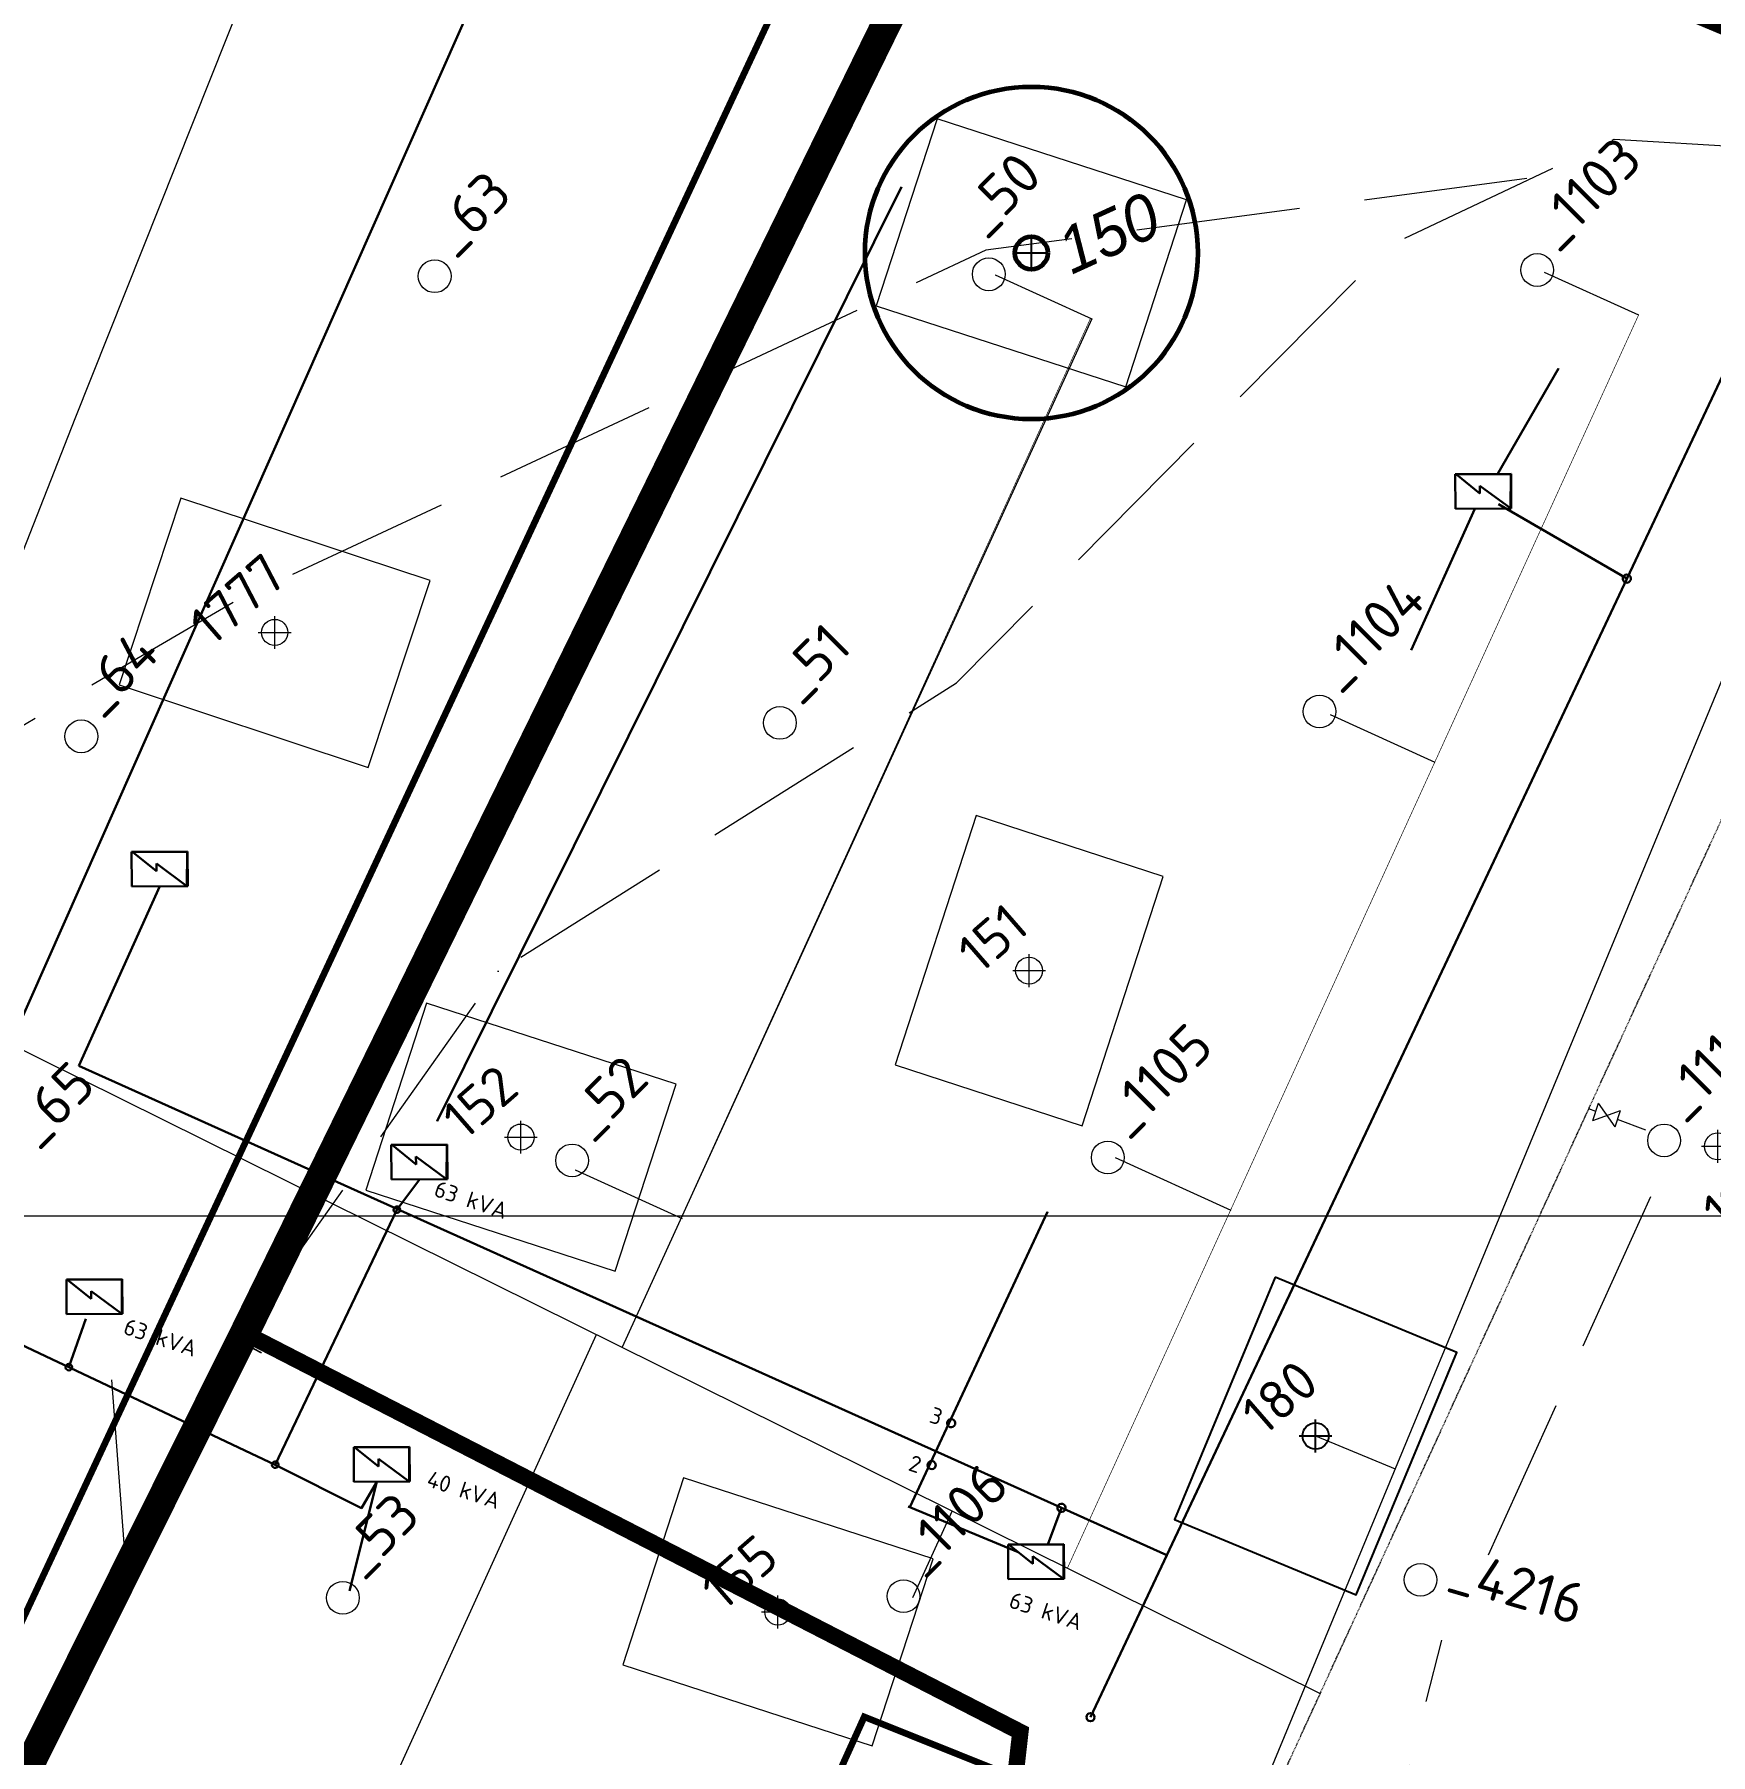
# Model space of a CAD drawing. Header units: millimetres. Extents: x 519 to 9564855, y -810 to 5021775.
# Drawn here: x 9529383 to 9529894, y 5000836 to 5001361 of the extents above; entities that cross this region are included whole.
import ezdxf
from ezdxf.enums import TextEntityAlignment as Align

# ---------------------------------------------------------------- set-up
doc = ezdxf.new("R2010")
doc.units = ezdxf.units.MM
doc.header["$LTSCALE"] = 2
doc.header["$MEASUREMENT"] = 0
doc.header["$PDMODE"] = 2
doc.header["$PDSIZE"] = 5
for name, pattern in [('92051501$0$GROUND2', [35, 25, -10]), ('ACAD_ISO04W100', [30, 24, -3, 0, -3]), ('DASHED', [0.75, 0.5, -0.25])]:
    doc.linetypes.add(name, pattern=pattern)
for name, color, linetype in [('COMPOUND', 3, 'Continuous'), ('GRID_PULKOVO', 7, 'Continuous'), ('OilColl&Flowlines', 3, 'Continuous'), ('OLD WELLS(dr.bfr2000)', 24, 'Continuous'), ('ROAD_FIELD', 255, '92051501$0$GROUND2'), ('ROAD_GROUND', 9, 'Continuous'), ('Скважины на 2021 год', 7, 'Continuous'), ('Скважины на 2025 год _ОСМОТР', 5, 'Continuous'), ('ТХ_выкидные линии', 24, 'Continuous')]:
    doc.layers.add(name, color=color, linetype=linetype)
for name, color, linetype, lineweight in [('PWLINE', 6, 'Continuous', 20), ('severniy kollektor', 3, 'ACAD_ISO04W100', 30), ('WELLS(drilled after 2000y)', 6, 'Continuous', 40), ('размеры', 7, 'Continuous', 9), ('Скважины на 2023 год', 201, 'Continuous', 20), ('Скважины на 2024 год-125', 10, 'Continuous', 40), ('Электро', 1, 'Continuous', 30), ('Электроснаб', 1, 'Continuous', 18), ('Электроснабжене', 1, 'Continuous', 18)]:
    doc.layers.add(name, color=color, linetype=linetype, lineweight=lineweight)
doc.styles.add('92051501$0$STANDARD', font='simplex.shx')
doc.styles.add('Elect', font='isocpeur.ttf')
doc.styles.add('Line_GUGK', font='')
doc.styles.get("Standard").update_dxf_attribs({"font": 'isocpeur.ttf', "width": 0.5})
doc.styles.get('Line_GUGK').set_extended_font_data('Bm431', italic=True)
doc.linetypes.add('WTR_LINE', pattern='A,0.5,-0.2,["W",92051501$0$STANDARD,S=0.1,R=0,X=-0.1,Y=-0.05],-0.05', length=0.75)

msp = doc.modelspace()

# ---------------------------------------------------------------- linework, layer by layer
at = {"color": 6, "linetype": 'ByBlock', "lineweight": 0, "ltscale": 80}
msp.add_line((9529203.64282, 5001137.80937), (9529775.22333, 5000854.24428), dxfattribs=at)
at = {"color": 5, "linetype": 'WTR_LINE', "lineweight": 0, "ltscale": 100, "const_width": 2}
msp.add_lwpolyline([(9529684.446, 5001530.752), (9529401.1315, 5000923.298), (9529117.817, 5000315.844), (9528986.47, 5000029.111), (9528927.85537, 4999903.1501), (9529040.634, 4999850.671), (9529251.68627, 4999750.03689), (9529291.36141, 4999730.1648)], dxfattribs=at)
at = {"layer": 'COMPOUND', "lineweight": 0, "const_width": 2}
msp.add_lwpolyline([(9529712.437, 5000743.255), (9529740.137, 5000805.455), (9529636.11151, 5000847.10085), (9529621.537, 5000814.855), (9529616.437, 5000816.855), (9529603.437, 5000784.355), (9529712.437, 5000743.255)], dxfattribs=at)
at = {"layer": 'COMPOUND', "lineweight": 0, "const_width": 2, "elevation": 0}
msp.add_lwpolyline([(9529712.46859, 5000743.23376), (9529740.17086, 5000805.43275), (9529636.14689, 5000847.08239), (9529621.57121, 5000814.83708), (9529616.47128, 5000816.83726), (9529603.47009, 5000784.33774), (9529712.46859, 5000743.23376)], dxfattribs=at)
at = {"layer": 'GRID_PULKOVO', "lineweight": 0}
msp.add_line((9519000, 5001000), (9533000, 5001000), dxfattribs=at)
at = {"layer": 'OilColl&Flowlines', "color": 3, "lineweight": 0}
msp.add_line((9529773.8, 5000932.8), (9529798.08225, 5000922.75091), dxfattribs=at)
at = {"layer": 'OilColl&Flowlines', "linetype": 'ByBlock', "lineweight": 0, "flags": 128}
msp.add_lwpolyline([(9530106.31541, 5001667.55424), (9529733.34821, 5000766.32994), (9529724.079, 5000769.39696)], dxfattribs=at)
at = {"layer": 'OLD WELLS(dr.bfr2000)', "lineweight": 0}
for centre in [(9529841.4, 5001288.6), (9529505.1, 5001286.7), (9529674.1, 5001287.3), (9529775, 5001153.9), (9529610.4, 5001150.4), (9529397.3, 5001146.3), (9529880.1, 5001023), (9529547, 5001016.9), (9529710.4, 5001017.8), (9529805.8, 5000888.9), (9529477.1, 5000883.4), (9529648.1, 5000883.9)]:
    msp.add_circle(centre, 5, dxfattribs=at)
at = {"layer": 'PWLINE', "color": 6, "lineweight": 0}
for p, q in [((9529858.37548, 5001029.03731), (9529860.14301, 5001034.31275)), ((9529858.37548, 5001029.03731), (9529866.82746, 5001032.12874)), ((9529865.14639, 5001027.11138), (9529860.14301, 5001034.31275)), ((9529865.14639, 5001027.11138), (9529866.82746, 5001032.12874))]:
    msp.add_line(p, q, dxfattribs=at)
at = {"layer": 'ROAD_FIELD', "lineweight": 0, "flags": 128}
for points in [[(9529448.17439, 5000967.03747), (9529524.45807, 5001074.62115), (9529524.45807, 5001074.62115), (9529664.288, 5001162.618), (9529796.645, 5001296.22), (9529864.86921, 5001328.53822), (9530047.68304, 5001317.6755)], [(9529838.279, 5001316.507), (9529673.226, 5001294.669), (9529443.781, 5001187.255), (9529372.12688, 5001145.25938), (9529285.01105, 5001061.27434)], [(9529406.48075, 5000949.89691), (9529410.44952, 5000897.31583)]]:
    msp.add_lwpolyline(points, dxfattribs=at)
at = {"layer": 'ROAD_FIELD', "lineweight": 0}
for points in [[(9529826.57699, 5000896.57728), (9529876.98343, 5001007.90724)], [(9529790.337, 5000783.955), (9529812.25681, 5000870.44918)]]:
    msp.add_lwpolyline(points, dxfattribs=at)
at = {"layer": 'ROAD_GROUND', "color": 8, "lineweight": 0, "const_width": 9}
for points in [[(9529447.10622, 5000964.21329), (9529694.8, 5001469.8), (9529812.4, 5001740.6), (9529811.2732, 5002107.54506), (9529847.42377, 5002553.29213)], [(9530776.30839, 5001113.9611), (9530669.337, 5001168.955), (9530636.337, 5001179.155), (9530577.937, 5001200.755), (9530334.837, 5001286.255), (9529986.337, 5001328.055), (9529815.437, 5001399.755), (9529533.637, 5001542.755), (9529011.437, 5001703.155), (9528790.32184, 5001728.35147)], [(9529349.77971, 5000768.72294), (9529447.10622, 5000964.21329)]]:
    msp.add_lwpolyline(points, dxfattribs=at)
at = {"layer": 'ROAD_GROUND', "lineweight": 0}
for points, const_width in [([(9529449.19135, 5000966.51432), (9529445.57268, 5000967.86432), (9529438.60164, 5000953.86227)], 0.5), ([(9529447.10622, 5000964.21329), (9529683.75092, 5000842.47534), (9529682.31796, 5000829.81754)], 5), ([(9529452.29847, 5000958.16853), (9529448.79079, 5000959.973), (9529441.75131, 5000946.34968)], 0.5)]:
    msp.add_lwpolyline(points, dxfattribs=dict(at, const_width=const_width))
at = {"layer": 'severniy kollektor', "linetype": 'Continuous', "lineweight": 0, "elevation": 0.1804}
msp.add_lwpolyline([(9529728.7482, 5002126.3315), (9529641.9653, 5001878.0033), (9529503.3763, 5001514.6599), (9529395.3764, 5001243.1631), (9529333.9974, 5001087.1802)], dxfattribs=at)
at = {"layer": 'WELLS(drilled after 2000y)', "linetype": 'ByBlock', "lineweight": 0, "ltscale": 200, "const_width": 0.2}
for points in [[(9529562.25589, 5000959.89891), (9529705.15629, 5001273.87255), (9529676.03766, 5001287.12546)], [(9529872.32246, 5001274.88096), (9529698.11268, 5000892.49941)], [(9529580.26712, 5000999.34802), (9529547.95266, 5001014.05546)], [(9529351.03066, 5000608.54746), (9529385.62088, 5000592.80424), (9529554.45903, 5000963.76699)]]:
    msp.add_lwpolyline(points, dxfattribs=at)
at = {"layer": 'размеры', "color": 6, "linetype": 'DASHED', "lineweight": 0, "ltscale": 0.3}
msp.add_line((9529725.38614, 5000745.68924), (9529922.37439, 5001174.76777), dxfattribs=at)
at = {"layer": 'размеры', "color": 6, "lineweight": 0}
for p, q in [((9529859.30915, 5001031.82399), (9529857.12457, 5001032.64104)), ((9529874.57836, 5001026.11318), (9529865.8995, 5001029.35914))]:
    msp.add_line(p, q, dxfattribs=at)
at = {"layer": 'Скважины на 2021 год', "lineweight": 0}
msp.add_circle((9529896.5, 5001021.2), 4.1, dxfattribs=at)
at = {"layer": 'Скважины на 2021 год', "lineweight": 0, "ltscale": 50}
msp.add_point((9529896.5, 5001021.2), dxfattribs=at)
at = {"layer": 'Скважины на 2023 год', "color": 0, "linetype": 'ByBlock', "lineweight": 0, "elevation": 6}
msp.add_lwpolyline([(9529408.84082, 5001161.98018), (9529484.82134, 5001136.8396), (9529503.67678, 5001193.825), (9529427.69625, 5001218.96558)], close=True, dxfattribs=at)
at = {"layer": 'Скважины на 2023 год', "color": 0, "linetype": 'ByBlock', "lineweight": 0}
msp.add_circle((9529456.3, 5001178), 4, dxfattribs=at)
msp.add_point((9529456.3, 5001178), dxfattribs=at)
at = {"layer": 'Скважины на 2024 год-125', "color": 0, "lineweight": 20}
msp.add_lwpolyline([(9529639.78723, 5001277.62898), (9529715.87175, 5001252.90762), (9529734.41277, 5001309.97102), (9529658.32825, 5001334.69238)], close=True, dxfattribs=at)
at = {"layer": 'Скважины на 2024 год-125', "color": 0, "linetype": 'ByBlock', "lineweight": 0}
for points in [[(9529702.57102, 5001027.48723), (9529727.29238, 5001103.57175), (9529670.22898, 5001122.11277), (9529645.50762, 5001046.02825)], [(9529484.08723, 5001007.82898), (9529560.17175, 5000983.10762), (9529578.71277, 5001040.17102), (9529502.62825, 5001064.89238)], [(9529562.48723, 5000862.92898), (9529638.57175, 5000838.20762), (9529657.11277, 5000895.27102), (9529581.02825, 5000919.99238)]]:
    msp.add_lwpolyline(points, close=True, dxfattribs=at)
at = {"layer": 'Скважины на 2024 год-125', "lineweight": 60}
msp.add_circle((9529687.1, 5001293.8), 50.73408, dxfattribs=at)
at = {"layer": 'Скважины на 2024 год-125', "lineweight": 60, "ltscale": 50}
msp.add_circle((9529687.1, 5001293.8), 5, dxfattribs=at)
at = {"layer": 'Скважины на 2024 год-125', "color": 0, "linetype": 'ByBlock', "lineweight": 0}
for centre, radius in [((9529686.4, 5001074.8), 4.1), ((9529531.4, 5001024), 4), ((9529609.8, 5000879.1), 4)]:
    msp.add_circle(centre, radius, dxfattribs=at)
at = {"layer": 'Скважины на 2024 год-125', "lineweight": 25}
msp.add_point((9529687.1, 5001293.8), dxfattribs=at)
msp.add_point((9529687.1, 5001293.8), dxfattribs=at)
at = {"layer": 'Скважины на 2024 год-125', "color": 0, "linetype": 'ByBlock', "lineweight": 0}
for p in [(9529686.4, 5001074.8), (9529531.4, 5001024), (9529609.8, 5000879.1)]:
    msp.add_point(p, dxfattribs=at)
at = {"layer": 'Скважины на 2025 год _ОСМОТР', "color": 0, "linetype": 'ByBlock', "lineweight": -2, "ltscale": 50}
msp.add_lwpolyline([(9529761.4204, 5000981.24857), (9529730.75654, 5000907.3586), (9529786.17401, 5000884.3607), (9529816.83788, 5000958.25067)], close=True, dxfattribs=at)
at = {"layer": 'Скважины на 2025 год _ОСМОТР', "color": 0, "linetype": 'ByBlock', "lineweight": -2}
msp.add_circle((9529773.8, 5000932.8), 4, dxfattribs=at)
msp.add_point((9529773.8, 5000932.8), dxfattribs=at)
at = {"layer": 'ТХ_выкидные линии', "lineweight": 0, "ltscale": 25}
for p, q in [((9529676.03766, 5001287.12546), (9529705.52899, 5001273.70292)), ((9529705.52899, 5001273.70292), (9529562.25589, 5000959.89891)), ((9529547.95266, 5001014.05546), (9529580.59297, 5000999.19971)), ((9529547.95266, 5001014.05546), (9529580.59297, 5000999.19971)), ((9529385.62088, 5000592.80424), (9529554.45903, 5000963.76699))]:
    msp.add_line(p, q, dxfattribs=at)
at = {"layer": 'ТХ_выкидные линии', "color": 24, "lineweight": 0}
for p, q in [((9529843.56066, 5001287.97146), (9529872.32246, 5001274.88096)), ((9529778.20366, 5001153.00246), (9529810.21931, 5001138.43102)), ((9529712.61666, 5001017.79346), (9529747.9862, 5001001.69554)), ((9529662.96101, 5000909.9384), (9529650.87766, 5000883.38946))]:
    msp.add_line(p, q, dxfattribs=at)
at = {"layer": 'Электро', "ltscale": 0.05}
for p, q in [((9529531.93757, 5001404.76598, -0.00006), (9529354.57619, 5001004.90769, -0.00006)), ((9529847.89775, 5001258.55753, 0), (9529829.31281, 5001226.31412, 0)), ((9529822.39992, 5001215.69085, 0), (9529802.97318, 5001172.62845, 0)), ((9529868.75174, 5001194.43709, 0), (9529829.63392, 5001217.14993, 0)), ((9529500.43039, 5001011.0834, 0), (9529493.56263, 5001001.84741, 0)), ((9529482.81641, 5000910.76106, 0), (9529487.42473, 5000918.85868, 0))]:
    msp.add_line(p, q, dxfattribs=at)
at = {"layer": 'Электро', "ltscale": 25}
msp.add_line((9529505.83323, 5001028.91844, 0), (9529647.48274, 5001314.00156, 0), dxfattribs=at)
at = {"layer": 'Электро'}
for p, q in [((9529919.37056, 5001301.92637, 0), (9529705.12803, 5000846.98149, 0)), ((9529816.37913, 5001226.33282, 0), (9529833.42756, 5001226.43716, 0)), ((9529816.44383, 5001215.76047, 0), (9529816.37913, 5001226.33282, 0)), ((9529833.3303, 5001226.33871, 0), (9529816.7347, 5001226.23715, 0)), ((9529816.7347, 5001226.23715, 0), (9529823.94648, 5001220.40991, 0)), ((9529833.25661, 5001215.89625, 0), (9529833.3303, 5001226.33871, 0)), ((9529833.42756, 5001226.43716, 0), (9529833.49226, 5001215.86481, 0)), ((9529823.94648, 5001220.40991, 0), (9529823.93195, 5001222.78515, 0)), ((9529823.93195, 5001222.78515, 0), (9529833.25661, 5001215.89625, 0)), ((9529833.49226, 5001215.86481, 0), (9529816.44383, 5001215.76047, 0)), ((9529412.66049, 5001111.05155), (9529429.70892, 5001111.15588)), ((9529412.72519, 5001100.4792), (9529412.66049, 5001111.05155)), ((9529429.61167, 5001111.05743), (9529413.01607, 5001110.95587)), ((9529413.01607, 5001110.95587), (9529420.22785, 5001105.12864)), ((9529429.53798, 5001100.61497), (9529429.61167, 5001111.05743)), ((9529429.70892, 5001111.15588), (9529429.77362, 5001100.58353)), ((9529420.22785, 5001105.12864), (9529420.21331, 5001107.50387)), ((9529420.21331, 5001107.50387), (9529429.53798, 5001100.61497)), ((9529421.24941, 5001100.53136), (9529396.58959, 5001045.71905, 0)), ((9529429.77362, 5001100.58353), (9529412.72519, 5001100.4792)), ((9529396.58959, 5001045.71905, 0), (9529728.41532, 5000896.43214, 0)), ((9529491.84147, 5001021.60358, 0), (9529508.8899, 5001021.70792, 0)), ((9529491.90617, 5001011.03123, 0), (9529491.84147, 5001021.60358, 0)), ((9529508.79265, 5001021.60947, 0), (9529492.19705, 5001021.5079, 0)), ((9529492.19705, 5001021.5079, 0), (9529499.40883, 5001015.68067, 0)), ((9529508.71896, 5001011.167, 0), (9529508.79265, 5001021.60947, 0)), ((9529508.8899, 5001021.70792, 0), (9529508.9546, 5001011.13556, 0)), ((9529259.81402, 5001016.99817, 0), (9529456.68352, 5000923.92385, 0)), ((9529499.40883, 5001015.68067, 0), (9529499.39429, 5001018.0559, 0)), ((9529499.39429, 5001018.0559, 0), (9529508.71896, 5001011.167, 0)), ((9529508.9546, 5001011.13556, 0), (9529491.90617, 5001011.03123, 0)), ((9529493.56263, 5001001.84741, 0), (9529456.45485, 5000924.03289, 0)), ((9529692.01235, 5001001.23699, 0), (9529650.06748, 5000911.06116, 0)), ((9529392.7375, 5000980.52902, 0), (9529409.78593, 5000980.63336, 0)), ((9529392.80221, 5000969.95667, 0), (9529392.7375, 5000980.52902, 0)), ((9529409.68868, 5000980.53491, 0), (9529393.09308, 5000980.43334, 0)), ((9529393.09308, 5000980.43334, 0), (9529400.30486, 5000974.60611, 0)), ((9529409.61499, 5000970.09244, 0), (9529409.68868, 5000980.53491, 0)), ((9529409.78593, 5000980.63336, 0), (9529409.85064, 5000970.061, 0)), ((9529400.30486, 5000974.60611, 0), (9529400.29032, 5000976.98134, 0)), ((9529400.29032, 5000976.98134, 0), (9529409.61499, 5000970.09244, 0)), ((9529409.85064, 5000970.061, 0), (9529392.80221, 5000969.95667, 0)), ((9529393.49962, 5000953.79541, -0.00006), (9529398.67723, 5000968.55339, -0.00006)), ((9529480.3895, 5000929.38837, 0), (9529497.43793, 5000929.49271, 0)), ((9529480.4542, 5000918.81602, 0), (9529480.3895, 5000929.38837, 0)), ((9529497.34067, 5000929.39426, 0), (9529480.74507, 5000929.29269, 0)), ((9529480.74507, 5000929.29269, 0), (9529487.95685, 5000923.46546, 0)), ((9529487.95685, 5000923.46546, 0), (9529487.94232, 5000925.84069, 0)), ((9529487.94232, 5000925.84069, 0), (9529497.26698, 5000918.9518, 0)), ((9529497.26698, 5000918.9518, 0), (9529497.34067, 5000929.39426, 0)), ((9529497.43793, 5000929.49271, 0), (9529497.50263, 5000918.92036, 0)), ((9529456.68352, 5000923.92385, 0), (9529482.81641, 5000910.76106, 0)), ((9529487.42473, 5000918.85868, -0.00006), (9529479.16043, 5000885.57364, -0.00006)), ((9529497.50263, 5000918.92036, 0), (9529480.4542, 5000918.81602, 0)), ((9529649.5608, 5000911.27105, 0), (9529683.11415, 5000897.37122, 0)), ((9529696.2979, 5000910.88163, 0), (9529692.17423, 5000899.67058, 0)), ((9529680.00238, 5000899.69394, 0), (9529697.05081, 5000899.79828, 0)), ((9529680.06708, 5000889.12159, 0), (9529680.00238, 5000899.69394, 0)), ((9529696.95356, 5000899.69983, 0), (9529680.35796, 5000899.59826, 0)), ((9529680.35796, 5000899.59826, 0), (9529687.56974, 5000893.77103, 0)), ((9529696.87987, 5000889.25737, 0), (9529696.95356, 5000899.69983, 0)), ((9529697.05081, 5000899.79828, 0), (9529697.11552, 5000889.22593, 0)), ((9529687.56974, 5000893.77103, 0), (9529687.5552, 5000896.14626, 0)), ((9529687.5552, 5000896.14626, 0), (9529696.87987, 5000889.25737, 0)), ((9529697.11552, 5000889.22593, 0), (9529680.06708, 5000889.12159, 0))]:
    msp.add_line(p, q, dxfattribs=at)
at = {"layer": 'Электро', "ltscale": 25}
for centre, radius, start, end in [((9529868.75174, 5001194.43709, 0), 1.25, 162, 342), ((9529868.75174, 5001194.43709, 0), 1.25, 342, 162), ((9529493.56093, 5001001.84512, 0), 1, 162, 342), ((9529493.56093, 5001001.84512, 0), 1, 342, 162), ((9529393.49901, 5000953.79541, -0.00006), 1, 162, 342), ((9529393.49901, 5000953.79541, -0.00006), 1, 342, 162), ((9529662.62412, 5000936.73146, 0), 1.25, 162, 342), ((9529662.62412, 5000936.73146, 0), 1.25, 342, 162), ((9529456.45424, 5000924.03289, 0), 1, 162, 342), ((9529456.45424, 5000924.03289, 0), 1, 342, 162), ((9529656.67305, 5000923.93745, 0), 1.25, 162, 342), ((9529656.67305, 5000923.93745, 0), 1.25, 342, 162), ((9529696.2979, 5000910.88163, 0), 1.25, 162, 342), ((9529696.2979, 5000910.88163, 0), 1.25, 342, 162), ((9529705.12803, 5000846.98149, 0), 1.25, 0, 180), ((9529705.12803, 5000846.98149, 0), 1.25, 180, 0)]:
    msp.add_arc(centre, radius, start, end, dxfattribs=at)
at = {"layer": 'Электроснаб', "color": 1, "linetype": 'ByBlock', "lineweight": 0, "ltscale": 0.05}
for p, q in [((9529531.93757, 5001404.76598, -0.00006), (9529354.57619, 5001004.90769, -0.00006)), ((9529847.89775, 5001258.55753, 0), (9529829.31281, 5001226.31412, 0)), ((9529822.39992, 5001215.69085, 0), (9529802.97318, 5001172.62845, 0)), ((9529868.75174, 5001194.43709, 0), (9529829.63392, 5001217.14993, 0)), ((9529500.43039, 5001011.0834, 0), (9529493.56263, 5001001.84741, 0)), ((9529482.81641, 5000910.76106, 0), (9529487.42473, 5000918.85868, 0))]:
    msp.add_line(p, q, dxfattribs=at)
at = {"layer": 'Электроснаб', "color": 1, "linetype": 'ByBlock', "lineweight": 0, "ltscale": 25}
msp.add_line((9529505.83323, 5001028.91844, 0), (9529647.48274, 5001314.00156, 0), dxfattribs=at)
at = {"layer": 'Электроснаб', "color": 1, "lineweight": 0}
for p, q in [((9529919.37056, 5001301.92637, 0), (9529705.12803, 5000846.98149, 0)), ((9529421.24941, 5001100.53136), (9529396.58959, 5001045.71905, 0)), ((9529396.58959, 5001045.71905, 0), (9529728.41532, 5000896.43214, 0)), ((9529259.81402, 5001016.99817, 0), (9529456.68352, 5000923.92385, 0)), ((9529493.56263, 5001001.84741, 0), (9529456.45485, 5000924.03289, 0)), ((9529393.49962, 5000953.79541, -0.00006), (9529398.67723, 5000968.55339, -0.00006)), ((9529456.68352, 5000923.92385, 0), (9529482.81641, 5000910.76106, 0))]:
    msp.add_line(p, q, dxfattribs=at)
at = {"layer": 'Электроснаб', "color": 1, "linetype": 'ByBlock', "lineweight": 0}
for p, q in [((9529816.37913, 5001226.33282, 0), (9529833.42756, 5001226.43716, 0)), ((9529816.44383, 5001215.76047, 0), (9529816.37913, 5001226.33282, 0)), ((9529833.3303, 5001226.33871, 0), (9529816.7347, 5001226.23715, 0)), ((9529816.7347, 5001226.23715, 0), (9529823.94648, 5001220.40991, 0)), ((9529833.25661, 5001215.89625, 0), (9529833.3303, 5001226.33871, 0)), ((9529833.42756, 5001226.43716, 0), (9529833.49226, 5001215.86481, 0)), ((9529823.94648, 5001220.40991, 0), (9529823.93195, 5001222.78515, 0)), ((9529823.93195, 5001222.78515, 0), (9529833.25661, 5001215.89625, 0)), ((9529833.49226, 5001215.86481, 0), (9529816.44383, 5001215.76047, 0)), ((9529412.66049, 5001111.05155), (9529429.70892, 5001111.15588)), ((9529412.72519, 5001100.4792), (9529412.66049, 5001111.05155)), ((9529429.61167, 5001111.05743), (9529413.01607, 5001110.95587)), ((9529413.01607, 5001110.95587), (9529420.22785, 5001105.12864)), ((9529429.53798, 5001100.61497), (9529429.61167, 5001111.05743)), ((9529429.70892, 5001111.15588), (9529429.77362, 5001100.58353)), ((9529420.22785, 5001105.12864), (9529420.21331, 5001107.50387)), ((9529420.21331, 5001107.50387), (9529429.53798, 5001100.61497)), ((9529429.77362, 5001100.58353), (9529412.72519, 5001100.4792)), ((9529491.84147, 5001021.60358, 0), (9529508.8899, 5001021.70792, 0)), ((9529491.90617, 5001011.03123, 0), (9529491.84147, 5001021.60358, 0)), ((9529508.79265, 5001021.60947, 0), (9529492.19705, 5001021.5079, 0)), ((9529492.19705, 5001021.5079, 0), (9529499.40883, 5001015.68067, 0)), ((9529508.71896, 5001011.167, 0), (9529508.79265, 5001021.60947, 0)), ((9529508.8899, 5001021.70792, 0), (9529508.9546, 5001011.13556, 0)), ((9529499.40883, 5001015.68067, 0), (9529499.39429, 5001018.0559, 0)), ((9529499.39429, 5001018.0559, 0), (9529508.71896, 5001011.167, 0)), ((9529508.9546, 5001011.13556, 0), (9529491.90617, 5001011.03123, 0)), ((9529692.01235, 5001001.23699, 0), (9529650.06748, 5000911.06116, 0)), ((9529392.7375, 5000980.52902, 0), (9529409.78593, 5000980.63336, 0)), ((9529392.80221, 5000969.95667, 0), (9529392.7375, 5000980.52902, 0)), ((9529409.68868, 5000980.53491, 0), (9529393.09308, 5000980.43334, 0)), ((9529393.09308, 5000980.43334, 0), (9529400.30486, 5000974.60611, 0)), ((9529409.61499, 5000970.09244, 0), (9529409.68868, 5000980.53491, 0)), ((9529409.78593, 5000980.63336, 0), (9529409.85064, 5000970.061, 0)), ((9529400.30486, 5000974.60611, 0), (9529400.29032, 5000976.98134, 0)), ((9529400.29032, 5000976.98134, 0), (9529409.61499, 5000970.09244, 0)), ((9529409.85064, 5000970.061, 0), (9529392.80221, 5000969.95667, 0)), ((9529480.3895, 5000929.38837, 0), (9529497.43793, 5000929.49271, 0)), ((9529480.4542, 5000918.81602, 0), (9529480.3895, 5000929.38837, 0)), ((9529497.34067, 5000929.39426, 0), (9529480.74507, 5000929.29269, 0)), ((9529480.74507, 5000929.29269, 0), (9529487.95685, 5000923.46546, 0)), ((9529487.95685, 5000923.46546, 0), (9529487.94232, 5000925.84069, 0)), ((9529487.94232, 5000925.84069, 0), (9529497.26698, 5000918.9518, 0)), ((9529497.26698, 5000918.9518, 0), (9529497.34067, 5000929.39426, 0)), ((9529497.43793, 5000929.49271, 0), (9529497.50263, 5000918.92036, 0)), ((9529487.42473, 5000918.85868, -0.00006), (9529479.16043, 5000885.57364, -0.00006)), ((9529497.50263, 5000918.92036, 0), (9529480.4542, 5000918.81602, 0)), ((9529649.5608, 5000911.27105, 0), (9529683.11415, 5000897.37122, 0)), ((9529696.2979, 5000910.88163, 0), (9529692.17423, 5000899.67058, 0)), ((9529680.00238, 5000899.69394, 0), (9529697.05081, 5000899.79828, 0)), ((9529680.06708, 5000889.12159, 0), (9529680.00238, 5000899.69394, 0)), ((9529696.95356, 5000899.69983, 0), (9529680.35796, 5000899.59826, 0)), ((9529680.35796, 5000899.59826, 0), (9529687.56974, 5000893.77103, 0)), ((9529696.87987, 5000889.25737, 0), (9529696.95356, 5000899.69983, 0)), ((9529697.05081, 5000899.79828, 0), (9529697.11552, 5000889.22593, 0)), ((9529687.56974, 5000893.77103, 0), (9529687.5552, 5000896.14626, 0)), ((9529687.5552, 5000896.14626, 0), (9529696.87987, 5000889.25737, 0)), ((9529697.11552, 5000889.22593, 0), (9529680.06708, 5000889.12159, 0))]:
    msp.add_line(p, q, dxfattribs=at)
at = {"layer": 'Электроснаб', "color": 1, "linetype": 'ByBlock', "lineweight": 0, "ltscale": 25}
for centre, radius, start, end in [((9529868.75174, 5001194.43709, 0), 1.25, 162, 342), ((9529868.75174, 5001194.43709, 0), 1.25, 342, 162), ((9529493.56093, 5001001.84512, 0), 1, 162, 342), ((9529493.56093, 5001001.84512, 0), 1, 342, 162), ((9529393.49901, 5000953.79541, -0.00006), 1, 162, 342), ((9529393.49901, 5000953.79541, -0.00006), 1, 342, 162), ((9529662.62412, 5000936.73146, 0), 1.25, 162, 342), ((9529662.62412, 5000936.73146, 0), 1.25, 342, 162), ((9529456.45424, 5000924.03289, 0), 1, 162, 342), ((9529456.45424, 5000924.03289, 0), 1, 342, 162), ((9529656.67305, 5000923.93745, 0), 1.25, 162, 342), ((9529656.67305, 5000923.93745, 0), 1.25, 342, 162), ((9529696.2979, 5000910.88163, 0), 1.25, 162, 342), ((9529696.2979, 5000910.88163, 0), 1.25, 342, 162), ((9529705.12803, 5000846.98149, 0), 1.25, 0, 180), ((9529705.12803, 5000846.98149, 0), 1.25, 180, 0)]:
    msp.add_arc(centre, radius, start, end, dxfattribs=at)
at = {"layer": 'Электроснабжене', "color": 1, "linetype": 'ByBlock', "lineweight": 0, "ltscale": 0.05}
for p, q in [((9529531.93757, 5001404.76598, -0.00006), (9529354.57619, 5001004.90769, -0.00006)), ((9529847.89775, 5001258.55753, 0), (9529829.31281, 5001226.31412, 0)), ((9529822.39992, 5001215.69085, 0), (9529802.97318, 5001172.62845, 0)), ((9529868.75174, 5001194.43709, 0), (9529829.63392, 5001217.14993, 0)), ((9529500.43039, 5001011.0834, 0), (9529493.56263, 5001001.84741, 0)), ((9529482.81641, 5000910.76106, 0), (9529487.42473, 5000918.85868, 0))]:
    msp.add_line(p, q, dxfattribs=at)
at = {"layer": 'Электроснабжене', "color": 1, "linetype": 'ByBlock', "lineweight": 0, "ltscale": 25}
msp.add_line((9529505.83323, 5001028.91844, 0), (9529647.48274, 5001314.00156, 0), dxfattribs=at)
at = {"layer": 'Электроснабжене', "color": 1, "lineweight": 0}
for p, q in [((9529919.37056, 5001301.92637, 0), (9529705.12803, 5000846.98149, 0)), ((9529421.24941, 5001100.53136), (9529396.58959, 5001045.71905, 0)), ((9529396.58959, 5001045.71905, 0), (9529728.41532, 5000896.43214, 0)), ((9529259.81402, 5001016.99817, 0), (9529456.68352, 5000923.92385, 0)), ((9529493.56263, 5001001.84741, 0), (9529456.45485, 5000924.03289, 0)), ((9529393.49962, 5000953.79541, -0.00006), (9529398.67723, 5000968.55339, -0.00006)), ((9529456.68352, 5000923.92385, 0), (9529482.81641, 5000910.76106, 0))]:
    msp.add_line(p, q, dxfattribs=at)
at = {"layer": 'Электроснабжене', "color": 1, "linetype": 'ByBlock', "lineweight": 0}
for p, q in [((9529816.37913, 5001226.33282, 0), (9529833.42756, 5001226.43716, 0)), ((9529816.44383, 5001215.76047, 0), (9529816.37913, 5001226.33282, 0)), ((9529833.3303, 5001226.33871, 0), (9529816.7347, 5001226.23715, 0)), ((9529816.7347, 5001226.23715, 0), (9529823.94648, 5001220.40991, 0)), ((9529833.25661, 5001215.89625, 0), (9529833.3303, 5001226.33871, 0)), ((9529833.42756, 5001226.43716, 0), (9529833.49226, 5001215.86481, 0)), ((9529823.94648, 5001220.40991, 0), (9529823.93195, 5001222.78515, 0)), ((9529823.93195, 5001222.78515, 0), (9529833.25661, 5001215.89625, 0)), ((9529833.49226, 5001215.86481, 0), (9529816.44383, 5001215.76047, 0)), ((9529412.66049, 5001111.05155), (9529429.70892, 5001111.15588)), ((9529412.72519, 5001100.4792), (9529412.66049, 5001111.05155)), ((9529429.61167, 5001111.05743), (9529413.01607, 5001110.95587)), ((9529413.01607, 5001110.95587), (9529420.22785, 5001105.12864)), ((9529429.53798, 5001100.61497), (9529429.61167, 5001111.05743)), ((9529429.70892, 5001111.15588), (9529429.77362, 5001100.58353)), ((9529420.22785, 5001105.12864), (9529420.21331, 5001107.50387)), ((9529420.21331, 5001107.50387), (9529429.53798, 5001100.61497)), ((9529429.77362, 5001100.58353), (9529412.72519, 5001100.4792)), ((9529491.84147, 5001021.60358, 0), (9529508.8899, 5001021.70792, 0)), ((9529491.90617, 5001011.03123, 0), (9529491.84147, 5001021.60358, 0)), ((9529508.79265, 5001021.60947, 0), (9529492.19705, 5001021.5079, 0)), ((9529492.19705, 5001021.5079, 0), (9529499.40883, 5001015.68067, 0)), ((9529508.71896, 5001011.167, 0), (9529508.79265, 5001021.60947, 0)), ((9529508.8899, 5001021.70792, 0), (9529508.9546, 5001011.13556, 0)), ((9529499.40883, 5001015.68067, 0), (9529499.39429, 5001018.0559, 0)), ((9529499.39429, 5001018.0559, 0), (9529508.71896, 5001011.167, 0)), ((9529508.9546, 5001011.13556, 0), (9529491.90617, 5001011.03123, 0)), ((9529692.01235, 5001001.23699, 0), (9529650.06748, 5000911.06116, 0)), ((9529392.7375, 5000980.52902, 0), (9529409.78593, 5000980.63336, 0)), ((9529392.80221, 5000969.95667, 0), (9529392.7375, 5000980.52902, 0)), ((9529409.68868, 5000980.53491, 0), (9529393.09308, 5000980.43334, 0)), ((9529393.09308, 5000980.43334, 0), (9529400.30486, 5000974.60611, 0)), ((9529409.61499, 5000970.09244, 0), (9529409.68868, 5000980.53491, 0)), ((9529409.78593, 5000980.63336, 0), (9529409.85064, 5000970.061, 0)), ((9529400.30486, 5000974.60611, 0), (9529400.29032, 5000976.98134, 0)), ((9529400.29032, 5000976.98134, 0), (9529409.61499, 5000970.09244, 0)), ((9529409.85064, 5000970.061, 0), (9529392.80221, 5000969.95667, 0)), ((9529480.3895, 5000929.38837, 0), (9529497.43793, 5000929.49271, 0)), ((9529480.4542, 5000918.81602, 0), (9529480.3895, 5000929.38837, 0)), ((9529497.34067, 5000929.39426, 0), (9529480.74507, 5000929.29269, 0)), ((9529480.74507, 5000929.29269, 0), (9529487.95685, 5000923.46546, 0)), ((9529487.95685, 5000923.46546, 0), (9529487.94232, 5000925.84069, 0)), ((9529487.94232, 5000925.84069, 0), (9529497.26698, 5000918.9518, 0)), ((9529497.26698, 5000918.9518, 0), (9529497.34067, 5000929.39426, 0)), ((9529497.43793, 5000929.49271, 0), (9529497.50263, 5000918.92036, 0)), ((9529487.42473, 5000918.85868, -0.00006), (9529479.16043, 5000885.57364, -0.00006)), ((9529497.50263, 5000918.92036, 0), (9529480.4542, 5000918.81602, 0)), ((9529649.5608, 5000911.27105, 0), (9529683.11415, 5000897.37122, 0)), ((9529696.2979, 5000910.88163, 0), (9529692.17423, 5000899.67058, 0)), ((9529680.00238, 5000899.69394, 0), (9529697.05081, 5000899.79828, 0)), ((9529680.06708, 5000889.12159, 0), (9529680.00238, 5000899.69394, 0)), ((9529696.95356, 5000899.69983, 0), (9529680.35796, 5000899.59826, 0)), ((9529680.35796, 5000899.59826, 0), (9529687.56974, 5000893.77103, 0)), ((9529696.87987, 5000889.25737, 0), (9529696.95356, 5000899.69983, 0)), ((9529697.05081, 5000899.79828, 0), (9529697.11552, 5000889.22593, 0)), ((9529687.56974, 5000893.77103, 0), (9529687.5552, 5000896.14626, 0)), ((9529687.5552, 5000896.14626, 0), (9529696.87987, 5000889.25737, 0)), ((9529697.11552, 5000889.22593, 0), (9529680.06708, 5000889.12159, 0))]:
    msp.add_line(p, q, dxfattribs=at)
at = {"layer": 'Электроснабжене', "color": 1, "linetype": 'ByBlock', "lineweight": 0, "ltscale": 25}
for centre, radius, start, end in [((9529868.75174, 5001194.43709, 0), 1.25, 162, 342), ((9529868.75174, 5001194.43709, 0), 1.25, 342, 162), ((9529493.56093, 5001001.84512, 0), 1, 162, 342), ((9529493.56093, 5001001.84512, 0), 1, 342, 162), ((9529393.49901, 5000953.79541, -0.00006), 1, 162, 342), ((9529393.49901, 5000953.79541, -0.00006), 1, 342, 162), ((9529662.62412, 5000936.73146, 0), 1.25, 162, 342), ((9529662.62412, 5000936.73146, 0), 1.25, 342, 162), ((9529456.45424, 5000924.03289, 0), 1, 162, 342), ((9529456.45424, 5000924.03289, 0), 1, 342, 162), ((9529656.67305, 5000923.93745, 0), 1.25, 162, 342), ((9529656.67305, 5000923.93745, 0), 1.25, 342, 162), ((9529696.2979, 5000910.88163, 0), 1.25, 162, 342), ((9529696.2979, 5000910.88163, 0), 1.25, 342, 162), ((9529705.12803, 5000846.98149, 0), 1.25, 0, 180), ((9529705.12803, 5000846.98149, 0), 1.25, 180, 0)]:
    msp.add_arc(centre, radius, start, end, dxfattribs=at)

# ---------------------------------------------------------------- texts
at = {"layer": 'OLD WELLS(dr.bfr2000)', "lineweight": 0, "style": 'Elect'}
for s, rotation, p in [(' _1103', 44.9999999, (9529841.4, 5001288.6)), (' _50', 44.9999999, (9529666.95142, 5001292.59444)), (' _63', 44.9999999, (9529505.1, 5001286.7)), (' _1104', 44.9999999, (9529775, 5001153.9)), (' _51', 44.9999999, (9529610.4, 5001150.4)), (' _64', 44.9999999, (9529397.3, 5001146.3)), (' _1105', 44.9999999, (9529710.4, 5001017.8)), (' _1116', 44.9999999, (9529880.06416, 5001022.83006)), (' _65', 44.9999999, (9529377.9, 5001014.7)), (' _52', 44.9999999, (9529547, 5001016.9)), (' _1106', 44.9999999, (9529648.1, 5000883.9)), (' _53', 44.9999999, (9529477.1, 5000883.4)), (' _4216', 343.7888915, (9529805.8, 5000888.9))]:
    msp.add_text(s, height=12.5, rotation=rotation, dxfattribs=at).set_placement(p)
at = {"layer": 'Скважины на 2021 год', "lineweight": 0}
msp.add_text('1102', height=12, rotation=41, dxfattribs=at).set_placement((9529900.87872, 5000991.85283), align=Align.BOTTOM_LEFT)
at = {"layer": 'Скважины на 2023 год', "color": 0, "linetype": 'ByBlock', "lineweight": 0, "style": 'Elect'}
msp.add_text('1777', height=12, rotation=41, dxfattribs=at).set_placement((9529437.15855, 5001173.43107))
at = {"layer": 'Скважины на 2024 год-125', "linetype": 'ByBlock', "lineweight": 0, "style": 'Line_GUGK'}
msp.add_text('150', height=14, rotation=24.5360476, dxfattribs=at).set_placement((9529701.12109, 5001283.2696), align=Align.BOTTOM_LEFT)
at = {"layer": 'Скважины на 2024 год-125', "color": 0, "linetype": 'ByBlock', "lineweight": 0, "style": 'Elect'}
for s, p in [('151', (9529671.38074, 5001073.41206)), ('152', (9529514.2196, 5001022.69692)), ('155', (9529593.12911, 5000878.99679))]:
    msp.add_text(s, height=12, rotation=41, dxfattribs=at).set_placement(p)
at = {"layer": 'Скважины на 2025 год _ОСМОТР', "color": 0, "linetype": 'ByBlock', "lineweight": -2, "style": 'Elect'}
msp.add_text('180', height=12, rotation=41, dxfattribs=at).set_placement((9529758.03656, 5000932.48171))
at = {"layer": 'Электро'}
for s, p in [('63 kVA', (9529504.5023, 5001006.11592, -0.00006)), ('63 kVA', (9529409.77014, 5000964.07389, -0.00006)), ('3', (9529655.64334, 5000937.065, -0.00006)), ('2', (9529649.26026, 5000922.40528, -0.00006)), ('40 kVA', (9529502.28258, 5000917.60323, -0.00006)), ('63 kVA', (9529679.86718, 5000880.61178, -0.00006))]:
    msp.add_text(s, height=5, rotation=341.691556, dxfattribs=at).set_placement(p)
at = {"layer": 'Электроснаб', "color": 1, "linetype": 'ByBlock', "lineweight": 0}
for s, p in [('63 kVA', (9529409.77014, 5000964.07389, -0.00006)), ('3', (9529655.64334, 5000937.065, -0.00006)), ('2', (9529649.26026, 5000922.40528, -0.00006)), ('40 kVA', (9529502.28258, 5000917.60323, -0.00006)), ('63 kVA', (9529679.86718, 5000880.61178, -0.00006))]:
    msp.add_text(s, height=5, rotation=341.691556, dxfattribs=at).set_placement(p)
at = {"layer": 'Электроснабжене', "color": 1, "linetype": 'ByBlock', "lineweight": 0}
for s, p in [('63 kVA', (9529409.77014, 5000964.07389, -0.00006)), ('3', (9529655.64334, 5000937.065, -0.00006)), ('2', (9529649.26026, 5000922.40528, -0.00006)), ('40 kVA', (9529502.28258, 5000917.60323, -0.00006)), ('63 kVA', (9529679.86718, 5000880.61178, -0.00006))]:
    msp.add_text(s, height=5, rotation=341.691556, dxfattribs=at).set_placement(p)

doc.saveas('drawing.dxf')
